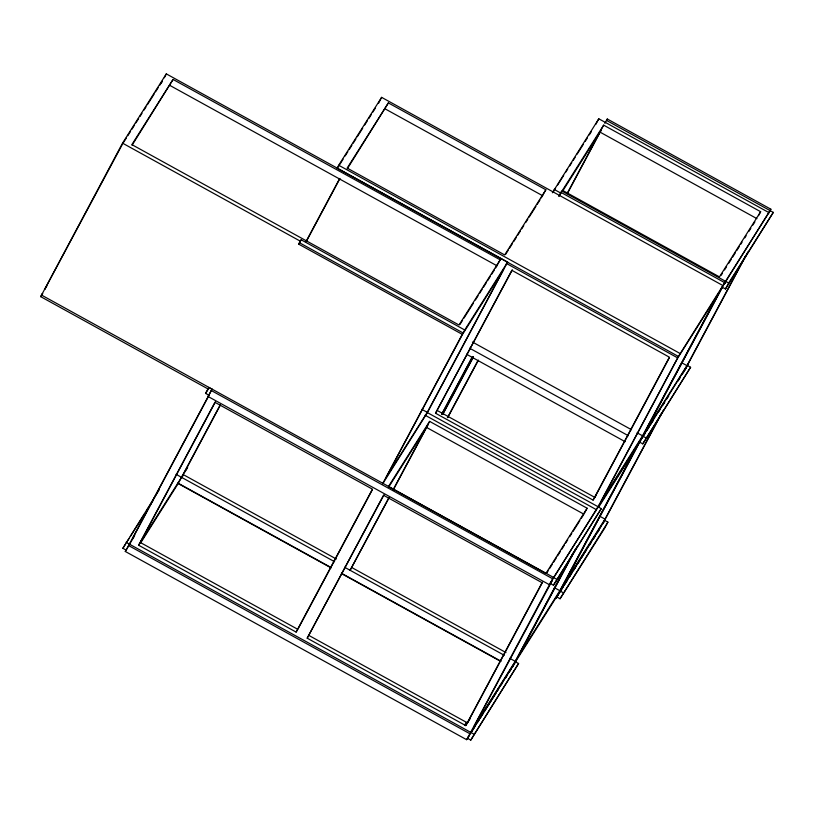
<?xml version="1.0" encoding="UTF-8"?>
<svg xmlns="http://www.w3.org/2000/svg" width="814" height="814" viewBox="0 0 814 814"><rect width="100%" height="100%" fill="white"/><g stroke="black" fill="none" stroke-linecap="round" stroke-linejoin="round"><path stroke-width="1.22" d="M208.577 389.234L40.7 296.662L122.538 143.152L166.31 73.881L507.631 262.088L427.391 412.617L382.692 483.811M161.06 83.455L162.261 81.227L159.554 85.501M166.31 73.881L164.377 77.747M132.061 145.258L173.067 79.446L500.203 259.829L495.655 267.938M552.197 580.219L549.358 584.686L208.038 396.479L212.098 389.143L126.15 550.101L122.863 548.29L159.198 489.875M208.038 396.479L208.903 395.116L205.566 393.416L208.75 387.433L212.037 389.245M469.495 735.103L466.605 739.672L125.285 551.465L134.076 536.64M209.025 395.38L132.713 538.308L134.737 535.103M338.695 165.252L337.098 168.244L678.418 356.451L722.924 285.551L381.603 97.354L338.695 165.252L680.016 353.459M464.723 329.985L462.26 334.34L298.697 244.149L301.149 239.794L464.723 329.985L507.631 262.088M298.697 244.149L301.149 239.794M138.614 545.227L214.927 402.309L372.425 489.153L296.113 632.081L138.614 545.227L183.242 474.603L220.207 405.372M215.456 401.811L140.334 542.5L297.832 629.354L372.354 489.774M381.603 97.354L378.479 103.449M305.962 241.646L339.458 178.927M306.593 240.964L339.987 178.439M140.517 543.141L178.327 483.302L220.279 404.751M181.776 477.849L182.845 475.864M347.354 168.732L388.359 102.92L545.858 189.764L541.32 197.873M382.549 483.872L462.26 334.34M427.258 412.352L503.581 269.424L462.393 334.605L386.07 477.523L427.258 412.352L421.794 409.33M307.193 638.186L383.516 495.268L542.063 582.692L465.75 725.61L307.193 638.186L384.045 494.77M388.858 497.71L350.112 570.288L389.397 497.212M393.04 489.896L429.619 421.387L587.118 508.231L584.452 513.207M393.569 489.397L428.144 424.633L388.614 487.199M552.37 192.786L598.799 118.793L768.935 212.607L724.297 283.241M435.521 413.227L511.843 270.309L669.393 357.183L593.08 500.101L435.521 413.227L512.372 269.81M595.797 124.4L598.799 118.793M441.534 414.438L472.049 357.285M442.175 413.736L472.578 356.786M558.821 196.357L561.813 191.015L728.662 283.018L773.3 212.383L606.45 120.38L607.305 119.017L770.878 209.208L769.81 211.202M442.847 413.807L473.402 356.603M559.157 195.991L561.813 191.015M442.775 414.448L473.321 357.234M447.415 417.724L477.92 360.592M567.043 193.681L603.642 125.142L760.642 211.711L758.526 215.669M447.944 417.236L478.449 360.114M567.572 193.193L601.058 130.474M604.853 123.372L607.305 119.017M542.592 582.193L467.47 722.893L308.923 635.459M669.332 357.804L594.8 497.374L437.25 410.5M466.605 739.672L516.218 660.235L513.502 665.323M549.358 584.686L598.911 505.352L597.852 507.346M42.297 293.671L41.433 295.034L553.418 577.35L467.47 738.308L470.757 740.119L518.579 663.512L515.293 661.701M550.162 583.424L553.449 585.235L601.281 508.628L597.995 506.817M552.38 580.382L474.033 726.505L515.221 661.334L573.056 553.021M575.63 548.697L512.108 667.673L512.962 666.31M595.868 510.805L678.418 356.451M577.095 546.448L518.671 655.881L559.859 590.699L636.172 447.781L598.361 507.61M518.579 663.512L470.757 740.119M601.281 508.628L553.449 585.235M642.561 435.826L718.874 292.898L677.686 358.079L601.373 500.997L642.561 435.826L637.087 432.804M770.878 209.208L721.326 288.543L722.191 287.179L725.478 288.99L773.3 212.383M725.386 281.206L556.796 596.937L560.073 598.748L604.71 528.123L607.905 522.14L604.619 520.329M640.374 440.913L563.817 584.289L605.006 519.118L661.823 412.698M722.313 287.444L645.756 430.82L686.945 365.639L745.563 255.871M560.073 598.748L607.905 522.14M639.489 442.063L642.775 443.874L690.598 367.267L687.321 365.455M725.478 288.99L728.662 283.018M603.021 523.321L663.522 410.032M684.655 370.431L747.964 251.862M768.416 213.563L770.013 210.572M602.818 523.951L605.484 518.966L555.931 598.3L562.881 587.311M684.991 370.065L688.176 364.092L638.634 443.427L645.095 433.435M690.598 367.267L642.775 443.874M122.415 144.261L44.75 289.326L46.774 286.121M123.769 142.124L126.465 137.851M127.818 135.714L130.525 131.441M131.868 129.304L134.575 125.03M135.918 122.894L138.624 118.62M139.977 116.483L142.002 113.278M144.027 110.073L146.052 106.868M147.405 104.731L154.151 94.048M155.505 91.911L158.201 87.637M173.067 79.446L131.878 144.617L459.015 325.01L500.203 259.829M40.7 296.662L42.715 293.478M337.708 167.735L343.111 159.188M345.136 155.983L347.843 151.709M349.196 149.573L351.892 145.299M353.245 143.162L355.942 138.889M357.295 136.752L362.698 128.205M364.723 124.99L367.419 120.716M368.773 118.579L371.469 114.306M372.822 112.169L375.529 107.896M388.359 102.92L347.171 168.091L504.67 254.935L545.858 189.764M205.566 393.416L208.272 389.133M122.863 548.29L125.57 544.017M126.923 541.87L128.948 538.664M130.301 536.518L144.505 514.051M146.53 510.836L149.237 506.562M150.59 504.415L153.297 500.142M125.285 551.465L126.15 550.101M184.971 471.876L187.668 467.602M459.869 324.572L462.576 320.299M463.929 318.162L473.382 303.205M475.407 300L478.103 295.726M479.456 293.589L482.153 289.316M483.506 287.179L486.202 282.906M487.555 280.769L490.262 276.485M491.605 274.349L494.312 270.075M505.535 254.507L508.231 250.234M509.584 248.097L512.281 243.824M513.634 241.687L516.33 237.413M517.684 235.277L520.38 231.003M521.733 228.866L523.758 225.661M525.783 222.446L527.808 219.241M529.161 217.104L535.917 206.42M537.26 204.283L539.967 200.01M553.53 191.494L555.555 188.288M557.58 185.083L563.664 175.468M565.689 172.263L567.714 169.058M569.739 165.853L571.764 162.647M573.117 160.511L575.142 157.305M577.167 154.1L583.241 144.485M585.266 141.28L587.291 138.075M589.316 134.87L591.34 131.665M603.642 125.142L562.454 190.323L719.454 276.892L760.642 211.711M562.8 190.842L601.088 130.26M382.753 483.241L383.618 481.878M296.113 632.081L297.263 630.26M429.619 421.387L388.431 486.558L545.929 573.412L587.118 508.231M721.153 275.274L722.506 273.138M724.531 269.933L726.556 266.727M728.581 263.522L731.277 259.249M732.631 257.112L735.327 252.839M736.68 250.702L739.387 246.428M740.73 244.292L742.083 242.155M744.79 237.881L746.133 235.745M748.839 231.471L750.864 228.266M752.889 225.061L754.914 221.856M724.216 283.974L725.569 281.827M724.338 284.239L725.691 282.102M546.784 572.975L548.137 570.838M549.491 568.701L552.187 564.428M553.54 562.291L556.237 558.017M557.59 555.881L560.286 551.607M561.64 549.47L564.336 545.197M565.689 543.06L567.714 539.855M569.739 536.65L571.764 533.445M573.117 531.308L579.873 520.614M581.216 518.477L583.923 514.204L426.424 427.36M593.08 500.101L596.153 495.238M553.846 577.126L596.459 509.706L425.112 415.221M597.985 507.275L640.231 440.435M646.255 431.359L649.145 427.024M650.315 424.939L653.204 420.614M658.424 412.098L660.459 408.882M662.484 405.677L664.682 402.452M666.544 399.257L668.732 396.042M678.042 381.064L680.066 377.849M682.101 374.644L684.126 371.428M464.692 725.03L466.422 722.313M465.75 725.61L470.166 718.609M471.825 730.931L513.756 664.58M514.621 663.217L557.529 595.319M558.394 593.955L601.668 525.457M471.53 731.888L474.908 726.536M477.615 722.252L478.968 720.115M480.321 717.979L483.028 713.695M484.381 711.558L495.868 693.365M497.222 691.218L498.575 689.082M501.282 684.798L502.635 682.661M505.341 678.377L507.366 675.172M509.401 671.957L511.426 668.752M564.906 584.096L566.941 580.891M569.647 576.607L571.672 573.402M573.697 570.187L575.732 566.982M577.757 563.766L579.792 560.551M581.145 558.414L583.841 554.131M585.195 551.994L586.548 549.857M589.255 545.573L591.29 542.358M593.314 539.153L595.339 535.938M597.374 532.732L599.399 529.517M599.938 132.072L756.939 218.651M560.958 192.379L724.521 282.57M554.161 189.428L560.836 193.101M385.164 108.893L542.663 195.736M506.339 263.4L677.553 357.814M681.481 362.627L686.945 365.639M169.872 85.419L497.008 265.802M122.538 143.152L300.285 241.158M299.552 242.786L463.125 332.977M472.425 342.012L631.542 429.741M642.684 436.08L645.97 437.891M469.566 348.168L628.357 435.734M466.514 354.222L625.172 441.707M426.831 412.301L598.046 506.715M553.357 577.452L556.644 579.263M211.233 390.506L552.553 578.703M554.385 587.688L559.859 590.699M559.991 590.964L563.268 592.775M183.242 474.603L336.304 559.004M351.831 567.562L506.003 652.574M176.078 474.328L334.585 561.721M344.566 567.226L504.283 655.301M509.757 658.312L515.221 661.334M178.327 483.302L331.39 567.704M341.371 573.209L501.088 661.273M177.452 483.15L330.881 567.755M342.002 573.88L499.877 660.937M126.058 542.317L473.941 734.136M128.48 545.492L469.8 733.689M599.531 516.096L605.006 519.118"/></g></svg>
